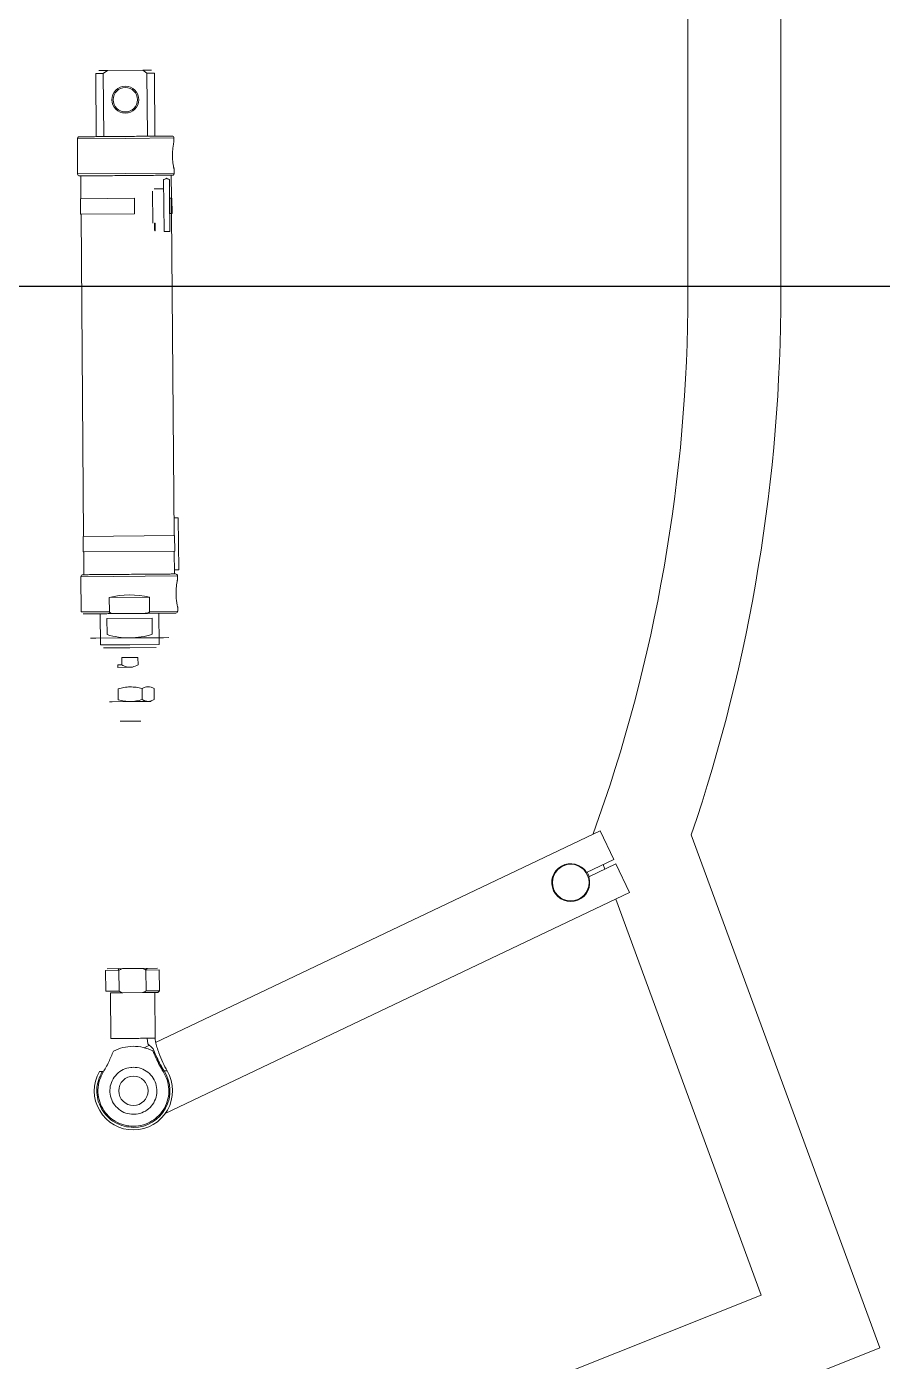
# Model space of a CAD drawing. Extents: x -2187 to 96136, y -11110 to 52208.
# Drawn here: x 39130 to 39480, y 19224 to 19769 of the extents above; entities that cross this region are included whole.
import ezdxf

# ---------------------------------------------------------------- set-up
doc = ezdxf.new("R2010")
doc.units = 0
doc.header["$LTSCALE"] = 1000
doc.header["$MEASUREMENT"] = 0
doc.linetypes.add('DOTE', pattern=[2.42, 2, -0.2, 0.02, -0.2])
doc.layers.add('DOTE', color=14, linetype='DOTE')

msp = doc.modelspace()

# ---------------------------------------------------------------- linework, layer by layer
at = {"color": 7, "linetype": 'Continuous', "lineweight": 15}
for p, q in [((39400.097, 19660.806), (39400.097, 20174.336)), ((39438.097, 20174.336), (39438.097, 19660.806)), ((39161.065, 19750.226), (39158.009, 19750.201)), ((39158.009, 19750.201), (39158.219, 19724.429)), ((39162.784, 19751.467), (39159.226, 19751.438)), ((39161.065, 19750.226), (39162.784, 19751.467)), ((39161.275, 19724.454), (39161.065, 19750.226)), ((39162.784, 19751.467), (39177.214, 19751.585)), ((39177.214, 19751.585), (39180.772, 19751.614)), ((39177.214, 19751.585), (39178.953, 19750.372)), ((39182.009, 19750.397), (39178.953, 19750.372)), ((39178.953, 19750.372), (39179.163, 19724.6)), ((39182.218, 19724.625), (39182.009, 19750.397)), ((39150.476, 19723.566), (39150.593, 19709.167)), ((39189.986, 19722.471), (39189.975, 19723.888)), ((39190.092, 19709.488), (39190.08, 19710.905)), ((39170.349, 19708.527), (39151.85, 19708.377)), ((39151.85, 19708.377), (39151.926, 19699.052)), ((39188.849, 19708.678), (39170.349, 19708.527)), ((39185.916, 19685.653), (39185.742, 19706.946)), ((39188.192, 19701.312), (39188.146, 19706.965)), ((39188.924, 19699.353), (39188.849, 19708.678)), ((39173.801, 19699.23), (39151.726, 19699.05)), ((39151.726, 19699.05), (39151.777, 19692.701)), ((39173.852, 19692.88), (39173.801, 19699.23)), ((39181.174, 19702.115), (39181.28, 19689.116)), ((39182.167, 19703.123), (39181.874, 19703.121)), ((39183.44, 19703.134), (39182.167, 19703.123)), ((39185.773, 19703.153), (39183.44, 19703.134)), ((39188.319, 19703.174), (39188.177, 19703.172)), ((39188.204, 19699.833), (39188.192, 19701.312)), ((39188.32, 19685.673), (39188.204, 19699.833)), ((39188.817, 19699.353), (39188.208, 19699.348)), ((39189.124, 19699.355), (39188.817, 19699.353)), ((39188.817, 19699.353), (39188.869, 19693.003)), ((39189.176, 19693.005), (39189.124, 19699.355)), ((39151.777, 19692.701), (39173.852, 19692.88)), ((39151.977, 19692.702), (39153.05, 19561.057)), ((39188.869, 19693.003), (39188.26, 19692.998)), ((39188.869, 19693.003), (39189.176, 19693.005)), ((39190.048, 19561.358), (39188.976, 19693.004)), ((39181.988, 19689.122), (39182.281, 19689.124)), ((39181.988, 19689.122), (39182.011, 19686.336)), ((39182.281, 19689.124), (39182.307, 19685.924)), ((39182.307, 19685.924), (39182.131, 19685.923)), ((39185.916, 19685.653), (39188.32, 19685.673)), ((39191.747, 19568.697), (39189.989, 19568.683)), ((39191.921, 19547.405), (39191.747, 19568.697)), ((39190.248, 19561.36), (39152.85, 19561.055)), ((39152.85, 19561.055), (39152.901, 19554.705)), ((39190.3, 19555.01), (39190.248, 19561.36)), ((39152.901, 19554.705), (39190.3, 19555.01)), ((39153.101, 19554.707), (39153.177, 19545.382)), ((39190.176, 19545.683), (39190.1, 19555.008)), ((39153.177, 19545.382), (39171.677, 19545.533)), ((39171.677, 19545.533), (39190.176, 19545.683)), ((39190.162, 19547.391), (39191.921, 19547.405)), ((39151.934, 19544.572), (39152.051, 19530.172)), ((39191.444, 19543.477), (39191.433, 19544.894)), ((39163.516, 19536.027), (39179.991, 19536.161)), ((39163.563, 19530.266), (39163.516, 19536.027)), ((39179.991, 19536.161), (39180.038, 19530.4)), ((39152.051, 19530.172), (39163.563, 19530.266)), ((39159.807, 19529.436), (39159.911, 19516.663)), ((39177.881, 19529.583), (39165.733, 19529.484)), ((39183.911, 19516.858), (39183.807, 19529.631)), ((39191.55, 19530.494), (39191.538, 19531.911)), ((39162.586, 19527.458), (39181.061, 19527.609)), ((39162.64, 19520.887), (39162.586, 19527.458)), ((39181.114, 19521.038), (39181.061, 19527.609)), ((39155.889, 19519.403), (39158.033, 19519.421)), ((39158.033, 19519.421), (39171.889, 19519.534)), ((39171.889, 19519.534), (39185.744, 19519.647)), ((39185.744, 19519.647), (39187.888, 19519.664)), ((39159.911, 19516.663), (39171.911, 19516.761)), ((39161.148, 19515.446), (39171.921, 19515.534)), ((39171.911, 19516.761), (39183.911, 19516.858)), ((39171.921, 19515.534), (39182.694, 19515.622)), ((39166.978, 19508.493), (39168.662, 19508.507)), ((39166.986, 19507.493), (39171.986, 19507.534)), ((39168.637, 19511.507), (39175.27, 19511.561)), ((39168.662, 19508.507), (39168.637, 19511.507)), ((39175.27, 19511.561), (39175.295, 19508.561)), ((39167.187, 19494.254), (39167.15, 19498.735)), ((39177.001, 19494.334), (39176.965, 19498.815)), ((39181.872, 19498.855), (39181.909, 19494.374)), ((39163.601, 19493.465), (39164.739, 19493.475)), ((39164.739, 19493.475), (39172.1, 19493.535)), ((39172.1, 19493.535), (39179.461, 19493.594)), ((39179.461, 19493.594), (39180.6, 19493.604)), ((39167.933, 19485.5), (39172.165, 19485.535)), ((39172.165, 19485.535), (39176.398, 19485.569)), ((39182.437, 19354.242), (39364.221, 19440.763)), ((39364.221, 19440.763), (39369.808, 19429.025)), ((39401.49, 19438.994), (39478.54, 19229.348)), ((39369.808, 19429.025), (39358.688, 19423.732)), ((39359.548, 19421.926), (39370.668, 19427.219)), ((39366.127, 19425.058), (39365.434, 19426.943)), ((39370.668, 19427.219), (39376.254, 19415.48)), ((39376.254, 19415.48), (39186.348, 19325.094)), ((39430.109, 19250.967), (39370.631, 19412.804)), ((39167.449, 19383.712), (39161.995, 19383.668)), ((39161.995, 19383.668), (39162.064, 19375.118)), ((39162.664, 19384.348), (39168.945, 19384.399)), ((39166.989, 19384.383), (39167.598, 19383.785)), ((39167.519, 19375.162), (39167.449, 19383.712)), ((39168.945, 19384.399), (39177.033, 19384.465)), ((39177.033, 19384.465), (39183.314, 19384.516)), ((39178.39, 19383.873), (39178.989, 19384.481)), ((39183.994, 19383.847), (39178.539, 19383.802)), ((39178.539, 19383.802), (39178.609, 19375.253)), ((39184.064, 19375.297), (39183.994, 19383.847)), ((39167.519, 19375.162), (39162.064, 19375.118)), ((39168.976, 19374.499), (39164.045, 19374.459)), ((39164.045, 19374.459), (39164.197, 19355.784)), ((39177.114, 19374.566), (39169.025, 19374.5)), ((39183.394, 19374.617), (39177.114, 19374.566)), ((39184.064, 19375.297), (39178.609, 19375.253)), ((39182.248, 19355.784), (39182.094, 19374.606)), ((39183.394, 19374.617), (39184.064, 19375.297)), ((39179.023, 19355.906), (39179.313, 19353.678)), ((39177.806, 19352.038), (39179.96, 19353.063)), ((39179.313, 19353.678), (39181.042, 19352.033)), ((39034.078, 19093.293), (39430.109, 19250.967)), ((39478.54, 19229.348), (39360.476, 19182.342))]:
    msp.add_line(p, q, dxfattribs=at)
at = {"color": 8, "linetype": 'Continuous', "lineweight": 15}
for p, q in [((39170.225, 19723.727), (39150.476, 19723.566)), ((39189.975, 19723.888), (39170.225, 19723.727)), ((39190.092, 19709.488), (39150.593, 19709.167)), ((39151.934, 19544.572), (39191.433, 19544.894)), ((39180.038, 19530.4), (39191.55, 19530.494))]:
    msp.add_line(p, q, dxfattribs=at)
at = {"color": 7, "linetype": 'Continuous', "lineweight": 15, "flags": 128}
msp.add_lwpolyline([(39359.776, 19422.035), (39359.37, 19423.033), (39358.916, 19423.84)], dxfattribs=at)
at = {"color": 7, "linetype": 'Continuous', "lineweight": 15}
for centre, radius in [((39170.097, 19739.526), 5.5), ((39170.097, 19739.526), 5), ((39352.179, 19419.526), 7.5), ((39173.396, 19334.434), 6)]:
    msp.add_circle(centre, radius, dxfattribs=at)
for centre, radius, start, end in [((39151.276, 19723.573), 0.8, 90.46666, 180.46666), ((39189.175, 19723.881), 0.8, 0.46666, 90.46666), ((39151.393, 19709.173), 0.8, 180.46666, 270.46666), ((39189.292, 19709.482), 0.8, 270.46666, 0.46666), ((38747.774, 19660.806), 652.323, 340.159815, 0), ((38747.774, 19660.806), 690.323, 341.257465, 0), ((39190.633, 19544.887), 0.8, 0.46666, 90.46666), ((39152.734, 19544.578), 0.8, 90.46666, 180.46666), ((39190.75, 19530.488), 0.8, 270.46666, 0.46666), ((39352.179, 19419.526), 7.75, 32.86598, 18.03863), ((39173.396, 19334.434), 16, 150.4632, 270.46666), ((39173.396, 19334.434), 14.959, 270.46666, 32.79639), ((39173.396, 19334.434), 16, 270.46666, 30.46303)]:
    msp.add_arc(centre, radius, start, end, dxfattribs=at)
for centre, major_axis, ratio, start_param, end_param in [((39186.93, 19708.655), (1.558, 1.583), 0.4142136, 3.5342917, 4.3196899), ((39186.93, 19708.655), (-1.583, 1.558), 0.4142136, 1.9634954, 2.7488936), ((39183.016, 19685.637), (-0.931, 0.916), 0.4142136, 0.3926991, 0.8808459), ((39171.838, 19525.731), (19.749, 0.161), 0.5773503, 1.1405445, 2.0010481)]:
    msp.add_ellipse(centre, major_axis=major_axis, ratio=ratio, start_param=start_param, end_param=end_param, dxfattribs=at)
for points, knots in [([(39170.219, 19724.527), (39169.063, 19724.517), (39166.682, 19724.498), (39163.151, 19724.469), (39159.754, 19724.442), (39156.725, 19724.417), (39154.26, 19724.397), (39152.512, 19724.383), (39151.458, 19724.374), (39151.331, 19724.373), (39151.269, 19724.373)], [0, 0, 0, 0, 0.11651603, 0.24001133, 0.36864081, 0.5, 0.63135919, 0.75998867, 0.88348397, 1, 1, 1, 1]), ([(39189.131, 19724.681), (39189.116, 19724.681), (39189.082, 19724.681), (39188.479, 19724.676), (39187.449, 19724.667), (39185.952, 19724.655), (39184.003, 19724.639), (39181.649, 19724.62), (39178.981, 19724.598), (39176.113, 19724.575), (39173.169, 19724.551), (39171.189, 19724.535), (39170.219, 19724.527)], [0, 0, 0, 0, 0.082199, 0.1800267, 0.2778544, 0.3795772, 0.4840733, 0.5900133, 0.6959533, 0.8004494, 0.9021723, 1, 1, 1, 1]), ([(39190.08, 19710.905), (39190.077, 19710.921), (39190.069, 19710.953), (39190.013, 19711.197), (39189.936, 19711.547), (39189.845, 19711.99), (39189.742, 19712.544), (39189.631, 19713.223), (39189.524, 19714.013), (39189.434, 19714.915), (39189.373, 19715.896), (39189.353, 19716.928), (39189.377, 19717.972), (39189.444, 19718.98), (39189.545, 19719.931), (39189.663, 19720.764), (39189.784, 19721.47), (39189.884, 19721.988), (39189.955, 19722.326), (39189.983, 19722.458), (39189.986, 19722.468), (39189.986, 19722.471)], [0, 0, 0, 0, 0.0495852, 0.1011233, 0.1443251, 0.1885543, 0.2364877, 0.2855178, 0.3396199, 0.395049, 0.4538463, 0.5142545, 0.5746868, 0.6368766, 0.6971355, 0.7592926, 0.8167922, 0.8764217, 0.9269966, 0.9795116, 1, 1, 1, 1]), ([(39191.538, 19531.911), (39191.535, 19531.927), (39191.527, 19531.959), (39191.471, 19532.203), (39191.394, 19532.553), (39191.303, 19532.996), (39191.199, 19533.55), (39191.089, 19534.229), (39190.982, 19535.019), (39190.891, 19535.921), (39190.831, 19536.902), (39190.81, 19537.933), (39190.835, 19538.978), (39190.902, 19539.986), (39191.003, 19540.936), (39191.121, 19541.77), (39191.241, 19542.476), (39191.342, 19542.994), (39191.413, 19543.332), (39191.441, 19543.464), (39191.444, 19543.474), (39191.444, 19543.477)], [0, 0, 0, 0, 0.0495852, 0.1011233, 0.1443251, 0.1885543, 0.2364877, 0.2855178, 0.3396199, 0.395049, 0.4538463, 0.5142545, 0.5746868, 0.6368766, 0.6971355, 0.7592926, 0.8167922, 0.8764217, 0.9269966, 0.9795116, 1, 1, 1, 1]), ([(39152.858, 19529.379), (39152.858, 19529.379), (39152.788, 19529.378), (39153.034, 19529.38), (39153.647, 19529.385), (39154.779, 19529.395), (39156.343, 19529.407), (39158.305, 19529.423), (39160.584, 19529.442), (39163.066, 19529.462), (39164.855, 19529.477), (39165.733, 19529.484)], [0, 0, 0, 0, 0.00002246, 0.11970581, 0.24383064, 0.37110366, 0.50001123, 0.6289188, 0.75619181, 0.88031665, 1, 1, 1, 1]), ([(39165.733, 19529.484), (39165.182, 19529.499), (39164.542, 19529.516), (39163.891, 19529.817), (39163.708, 19529.951), (39163.597, 19530.1), (39163.565, 19530.203), (39163.563, 19530.259), (39163.563, 19530.266)], [0, 0, 0, 0, 0.6591965, 0.7657546, 0.8729061, 0.9315339, 0.9907414, 1, 1, 1, 1]), ([(39180.038, 19530.4), (39180.034, 19530.359), (39180.024, 19530.268), (39179.93, 19530.118), (39179.705, 19529.925), (39179.253, 19529.735), (39178.614, 19529.608), (39178.128, 19529.591), (39177.881, 19529.583)], [0, 0, 0, 0, 0.0496942, 0.1110188, 0.2094807, 0.4076143, 0.6997752, 1, 1, 1, 1]), ([(39177.881, 19529.583), (39178.759, 19529.59), (39180.548, 19529.605), (39183.031, 19529.625), (39185.309, 19529.643), (39187.271, 19529.659), (39188.839, 19529.672), (39189.952, 19529.681), (39190.633, 19529.687), (39190.716, 19529.687), (39190.756, 19529.688)], [0, 0, 0, 0, 0.119686, 0.2438137, 0.3710895, 0.5, 0.6289105, 0.7561863, 0.880314, 1, 1, 1, 1]), ([(39171.889, 19519.534), (39170.34, 19519.593), (39167.209, 19519.713), (39164.174, 19520.493), (39162.64, 19520.887)], [0, 0, 0, 0, 0.4945107, 1, 1, 1, 1]), ([(39181.114, 19521.038), (39179.617, 19520.626), (39176.596, 19519.795), (39173.467, 19519.621), (39171.889, 19519.534)], [0, 0, 0, 0, 0.495458, 1, 1, 1, 1]), ([(39166.978, 19508.493), (39166.981, 19508.12), (39166.986, 19507.588), (39166.986, 19507.515), (39166.986, 19507.493)], [0, 0, 0, 0, 0.7011047, 1, 1, 1, 1]), ([(39171.986, 19507.534), (39171.377, 19507.595), (39170.207, 19507.712), (39169.162, 19508.249), (39168.662, 19508.507)], [0, 0, 0, 0, 0.5207167, 1, 1, 1, 1]), ([(39175.295, 19508.561), (39174.556, 19508.182), (39173.503, 19507.641), (39172.335, 19507.559), (39171.986, 19507.534)], [0, 0, 0, 0, 0.7011047, 1, 1, 1, 1]), ([(39167.15, 19498.735), (39167.946, 19498.954), (39169.551, 19499.395), (39171.213, 19499.488), (39172.051, 19499.534)], [0, 0, 0, 0, 0.495458, 1, 1, 1, 1]), ([(39172.051, 19499.534), (39172.874, 19499.503), (39174.537, 19499.439), (39176.15, 19499.025), (39176.965, 19498.815)], [0, 0, 0, 0, 0.4945107, 1, 1, 1, 1]), ([(39179.412, 19499.594), (39179.002, 19499.553), (39178.171, 19499.469), (39177.37, 19499.035), (39176.965, 19498.815)], [0, 0, 0, 0, 0.4945107, 1, 1, 1, 1]), ([(39181.872, 19498.855), (39181.472, 19499.064), (39180.664, 19499.486), (39179.832, 19499.558), (39179.412, 19499.594)], [0, 0, 0, 0, 0.495458, 1, 1, 1, 1]), ([(39172.1, 19493.535), (39171.278, 19493.566), (39169.614, 19493.63), (39168.002, 19494.044), (39167.187, 19494.254)], [0, 0, 0, 0, 0.49451073, 1, 1, 1, 1]), ([(39177.001, 19494.334), (39176.206, 19494.115), (39174.601, 19493.674), (39172.939, 19493.581), (39172.1, 19493.535)], [0, 0, 0, 0, 0.495458, 1, 1, 1, 1]), ([(39177.001, 19494.334), (39177.402, 19494.125), (39178.209, 19493.703), (39179.041, 19493.631), (39179.461, 19493.594)], [0, 0, 0, 0, 0.495458, 1, 1, 1, 1]), ([(39179.461, 19493.594), (39179.872, 19493.636), (39180.703, 19493.72), (39181.504, 19494.154), (39181.909, 19494.374)], [0, 0, 0, 0, 0.4945107, 1, 1, 1, 1]), ([(39167.449, 19383.712), (39167.694, 19383.835), (39168.185, 19384.082), (39168.691, 19384.293), (39168.945, 19384.399)], [0, 0, 0, 0, 0.49948185, 1, 1, 1, 1]), ([(39177.033, 19384.465), (39177.288, 19384.364), (39177.798, 19384.16), (39178.292, 19383.922), (39178.539, 19383.802)], [0, 0, 0, 0, 0.4994242, 1, 1, 1, 1]), ([(39169.025, 19374.5), (39168.771, 19374.601), (39168.261, 19374.805), (39167.766, 19375.043), (39167.519, 19375.162)], [0, 0, 0, 0, 0.4994242, 1, 1, 1, 1]), ([(39178.609, 19375.253), (39178.364, 19375.13), (39177.874, 19374.883), (39177.367, 19374.671), (39177.114, 19374.566)], [0, 0, 0, 0, 0.49948185, 1, 1, 1, 1]), ([(39179.023, 19355.906), (39179.499, 19355.909), (39180.451, 19355.917), (39181.463, 19355.925), (39182.104, 19355.931), (39182.318, 19355.932), (39182.104, 19355.931), (39181.463, 19355.925), (39180.451, 19355.917), (39179.499, 19355.909), (39179.023, 19355.906), (39179.023, 19355.906), (39179.023, 19355.906), (39179.023, 19355.906)], [0, 0, 0, 0, 0.125, 0.25, 0.375, 0.5, 0.625, 0.75, 0.875, 1, 1, 1, 1.0000001, 1.0000001, 1.0000001, 1.0000001]), ([(39187.185, 19342.547), (39186.572, 19343.698), (39185.302, 19346.078), (39183.977, 19349.385), (39183.031, 19352.195), (39182.439, 19354.203), (39182.303, 19355.425), (39182.246, 19355.932)], [0, 0, 0, 0, 0.2726974, 0.5638803, 0.7432889, 0.8934288, 1, 1, 1, 1]), ([(39161.087, 19342.084), (39161.446, 19342.699), (39162.248, 19344.073), (39163.285, 19346.224), (39164.306, 19348.472), (39164.909, 19349.945), (39165.21, 19350.681)], [0, 0, 0, 0, 0.2238638, 0.4999133, 0.7499572, 1, 1, 1, 1]), ([(39181.042, 19352.033), (39181.17, 19351.877), (39181.426, 19351.566), (39181.615, 19351.172), (39181.709, 19350.975)], [0, 0, 0, 0, 0.5016332, 1, 1, 1, 1]), ([(39181.317, 19350.812), (39181.741, 19349.835), (39182.613, 19347.823), (39183.996, 19344.956), (39185.074, 19343.134), (39185.578, 19342.283)], [0, 0, 0, 0, 0.3349729, 0.6892144, 1, 1, 1, 1]), ([(39181.709, 19350.975), (39182.136, 19350.006), (39183.009, 19348.026), (39184.391, 19345.187), (39185.464, 19343.387), (39185.972, 19342.537)], [0, 0, 0, 0, 0.335994, 0.6862129, 1, 1, 1, 1]), ([(39173.474, 19324.823), (39172.393, 19324.921), (39170.23, 19325.116), (39167.34, 19326.749), (39165.133, 19329.171), (39163.858, 19332.207), (39163.658, 19335.489), (39164.556, 19338.653), (39166.452, 19341.341), (39169.127, 19343.251), (39171.569, 19343.956), (39174.055, 19344.107), (39176.565, 19343.703), (39179.452, 19342.132), (39181.659, 19339.694), (39182.934, 19336.662), (39183.134, 19333.379), (39182.236, 19330.216), (39180.341, 19327.525), (39177.665, 19325.624), (39175.224, 19324.895), (39173.811, 19324.837), (39173.474, 19324.823)], [0, 0, 0, 0, 0.0536862, 0.1073725, 0.1610587, 0.2147449, 0.2684311, 0.3221174, 0.3758036, 0.4294898, 0.483176, 0.5, 0.5536862, 0.6073725, 0.6610587, 0.7147449, 0.7684311, 0.8221174, 0.8758036, 0.9294898, 0.983176, 1, 1, 1, 1]), ([(39173.518, 19319.476), (39172.186, 19319.568), (39169.524, 19319.752), (39165.801, 19321.353), (39162.617, 19323.803), (39160.196, 19327.026), (39158.706, 19330.77), (39158.273, 19334.765), (39158.846, 19338.776), (39160.076, 19341.145), (39160.691, 19342.33)], [0, 0, 0, 0, 0.1249993, 0.2499988, 0.3749985, 0.4999984, 0.6249985, 0.7499988, 0.8749993, 1, 1, 1, 1]), ([(39185.578, 19342.283), (39186.168, 19341.198), (39187.386, 19338.958), (39188.046, 19335.069), (39187.686, 19331.076), (39186.249, 19327.371), (39183.968, 19324.292), (39181.014, 19321.916), (39177.476, 19320.342), (39173.516, 19319.757), (39169.547, 19320.277), (39165.984, 19321.793), (39162.991, 19324.12), (39160.66, 19327.162), (39159.162, 19330.843), (39158.737, 19334.83), (39159.333, 19338.73), (39160.514, 19340.989), (39161.087, 19342.084)], [0, 0, 0, 0, 0.0597798, 0.1232813, 0.1884033, 0.2527049, 0.3139202, 0.3726839, 0.4351488, 0.499995, 0.5648412, 0.6273061, 0.6860699, 0.7472865, 0.8115907, 0.8767157, 0.9402194, 1, 1, 1, 1]), ([(39160.691, 19342.331), (39160.343, 19342.328), (39159.767, 19342.323), (39159.511, 19342.322), (39159.442, 19342.321), (39159.656, 19342.322), (39160.346, 19342.327), (39160.691, 19342.33)], [0, 0, 0, 0, 0.2510962, 0.4154679, 0.50018, 0.7500867, 1, 1, 1, 1])]:
    msp.add_open_spline(points, degree=3, knots=knots, dxfattribs=at)
for points in [[(39170.349, 19708.527), (39169.109, 19708.517), (39166.628, 19708.497), (39163.051, 19708.468), (39159.753, 19708.441), (39156.864, 19708.418), (39154.489, 19708.398), (39152.738, 19708.384), (39151.611, 19708.375), (39151.47, 19708.374), (39151.4, 19708.373)], [(39189.299, 19708.682), (39189.228, 19708.681), (39189.087, 19708.68), (39187.96, 19708.671), (39186.209, 19708.657), (39183.834, 19708.637), (39180.945, 19708.614), (39177.647, 19708.587), (39174.07, 19708.558), (39171.589, 19708.538), (39170.349, 19708.527)], [(39152.727, 19545.378), (39152.798, 19545.379), (39152.939, 19545.38), (39154.066, 19545.389), (39155.817, 19545.404), (39158.192, 19545.423), (39161.081, 19545.447), (39164.378, 19545.473), (39167.956, 19545.503), (39170.437, 19545.523), (39171.677, 19545.533)], [(39171.677, 19545.533), (39172.917, 19545.543), (39175.397, 19545.563), (39178.975, 19545.592), (39182.272, 19545.619), (39185.162, 19545.643), (39187.536, 19545.662), (39189.288, 19545.676), (39190.415, 19545.685), (39190.556, 19545.687), (39190.626, 19545.687)], [(39164.197, 19355.785), (39164.238, 19355.785), (39164.321, 19355.786), (39164.986, 19355.791), (39165.991, 19355.799), (39166.944, 19355.807), (39167.421, 19355.811)], [(39167.421, 19355.811), (39168.294, 19355.818), (39170.042, 19355.832), (39172.162, 19355.85), (39173.222, 19355.858)], [(39173.222, 19355.858), (39174.282, 19355.867), (39176.401, 19355.884), (39178.149, 19355.898), (39179.023, 19355.906)], [(39173.248, 19352.626), (39171.852, 19352.533), (39169.061, 19352.348), (39166.493, 19351.237), (39165.21, 19350.681)], [(39181.317, 19350.812), (39180.024, 19351.347), (39177.439, 19352.416), (39174.645, 19352.556), (39173.248, 19352.626)], [(39160.691, 19342.33), (39160.71, 19342.319), (39160.747, 19342.295), (39160.843, 19342.236), (39160.959, 19342.164), (39161.044, 19342.111), (39161.087, 19342.084)], [(39185.578, 19342.283), (39185.62, 19342.311), (39185.705, 19342.365), (39185.82, 19342.439), (39185.915, 19342.501), (39185.952, 19342.525), (39185.971, 19342.537)]]:
    msp.add_open_spline(points, degree=3, dxfattribs=at)
at = {"color": 8, "linetype": 'Continuous', "lineweight": 15}
msp.add_open_spline([(39185.971, 19342.537), (39186.325, 19342.539), (39186.911, 19342.544), (39187.119, 19342.547), (39187.221, 19342.548), (39187.186, 19342.547), (39187.186, 19342.547)], degree=3, knots=[0, 0, 0, 0, 0.50166516, 0.83006332, 0.9993096, 1, 1, 1, 1], dxfattribs=at)
at = {"layer": 'DOTE'}
msp.add_line((8525.665, 19663.27), (92525.665, 19663.27), dxfattribs=at)

doc.saveas('drawing.dxf')
